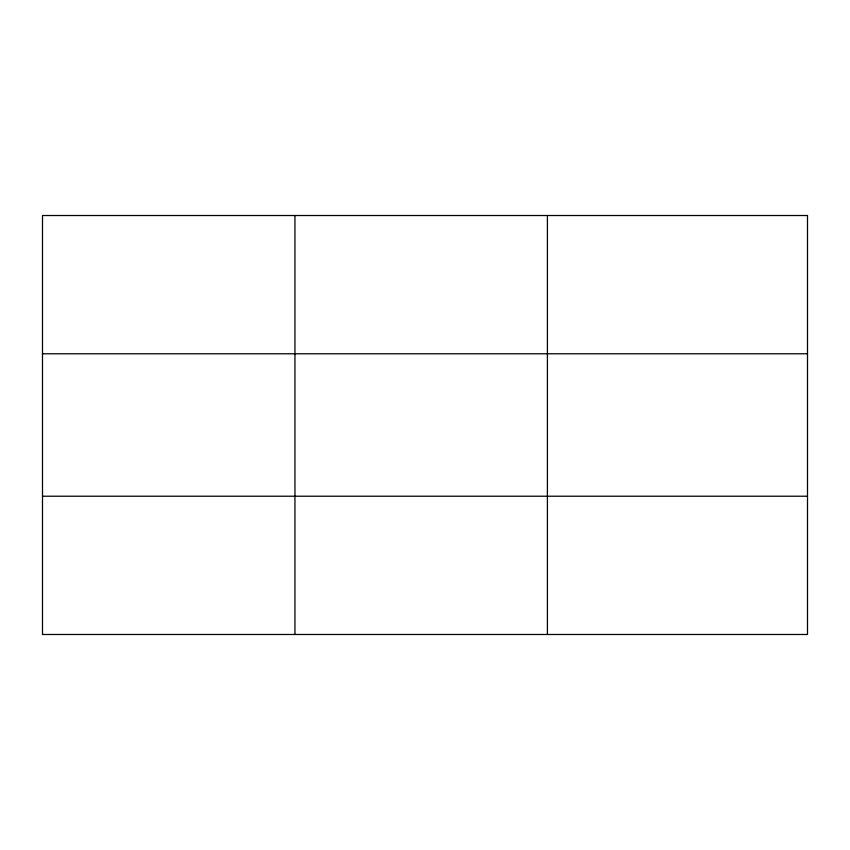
<?xml version="1.0" encoding="UTF-8"?>
<svg xmlns="http://www.w3.org/2000/svg" width="850" height="850" viewBox="0 0 850 850"><rect width="100%" height="100%" fill="white"/><g stroke="black" fill="none" stroke-linecap="round" stroke-linejoin="round"><path stroke-width="1.27" d="M294.95 634.482L294.95 215.518M547.4 634.482L547.4 215.518M42.5 353.781L807.5 353.781M42.5 496.219L807.5 496.219M807.5 215.518L807.5 634.482L42.5 634.482L42.5 215.518L807.5 215.518"/></g></svg>
